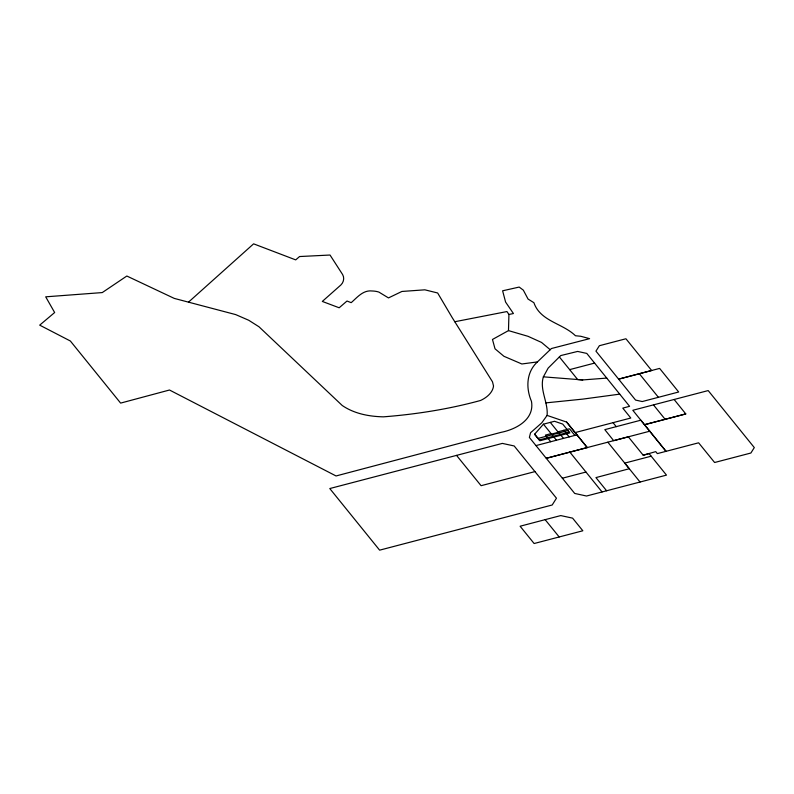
<?xml version="1.0" encoding="UTF-8"?>
<svg xmlns="http://www.w3.org/2000/svg" width="794" height="794" viewBox="0 0 794 794"><rect width="100%" height="100%" fill="white"/><g stroke="black" fill="none" stroke-linecap="round" stroke-linejoin="round"><path stroke-width="1.19" d="M508.924 314.484L513.43 313.531L505.599 302.087L502.612 290.803L519.187 287.071L523.325 290.147L528.06 299.06L533.896 302.693C540.317 321.372 562.559 323.208 575.452 335.743L580.742 336.269L589.585 338.661L551.423 348.526L537.429 361.915L521.847 363.98L503.932 356.288L495.019 348.804L492.469 339.465L508.478 330.612L508.924 314.484L506.969 311.556L454.783 321.739M543.374 376.842L548.158 368.098L560.743 355.573L577.635 351.434L586.786 353.419L629.592 406.329L622.784 408.116L630.793 418.021L575.144 432.581L566.618 422.071L547.096 415.411C548.317 402.31 539.344 389.765 543.374 376.842L582.736 379.929L606.775 378.093M547.096 415.411L541.756 422.855L530.571 432.74L529.37 437.434L574.697 493.441L586.518 496.022L666.484 475.12L649.045 453.553L643.209 455.23L628.322 436.819L546.262 458.307L587.242 447.568L575.144 432.581M543.443 424.175L534.57 434.278L539.831 440.769L569.854 432.909L562.708 424.075L554.5 421.277L543.443 424.175L556.445 440.233M537.429 361.915C526.243 372.128 525.787 388.087 531.464 401.337C534.719 419.5 516.031 429.405 501.004 432.363L336.051 475.963L169.499 390.013L120.619 403.104L70.358 341.003L39.7 325.143L54.647 312.528L45.695 296.827L102.257 292.579L126.832 276.024L174.273 298.405L235.679 314.593L248.721 320.26L258.963 326.751L342.254 405.516C354.342 413.743 368.982 416.513 383.383 416.84C416.145 414.329 448.898 409.128 480.588 400.464A36.038 20.773 0.8 0 0 493.521 385.973L492.498 381.805L452.203 317.61L437.653 292.986L424.859 289.82L401.903 291.458L388.484 297.919L378.877 292.083A14.689 8.466 0.8 0 0 372.207 290.991C363.136 289.86 357.29 297.353 351.196 302.663L346.998 301.025L339.177 307.784L322.314 301.432L340.894 284.967C343.643 282.327 344.636 277.95 342.631 274.575L330.026 255.033L299.566 256.541L295.705 259.886L253.604 243.837L188.486 302.157M643.209 455.23L655.735 451.617L657.333 453.612L698.621 442.804L714.61 462.505L750.896 453.017L754.3 447.578L708.188 390.579L632.818 410.28L666.037 451.349L640.837 420.195L604.82 429.643L613.663 440.66L649.75 431.202M559.363 356.943L569.655 369.627L594.607 363.086M639.329 373.726L659.625 368.406L678.681 391.998L642.247 401.546L635.567 400.077L595.947 351.137L599.371 345.718L625.93 338.76L651.656 370.51L618.625 379.145L639.329 373.726L658.405 397.308M551.086 433.613L545.399 435.102L550.748 441.722M551.483 434.1L558.311 432.303L550.272 422.388M538.094 438.407L567.968 430.576M569.219 432.115L539.334 439.945L534.66 434.169M535.98 445.593L576.95 434.864L587.242 447.568M685.788 413.922L644.48 424.711L685.788 413.922L674.126 399.491M562.38 478.216L585.962 472.043M545.141 519.653L520.11 526.224L534.124 543.523L582.836 530.779L572.603 518.145L560.772 515.584L545.141 519.653L559.184 536.962M534.948 471.606L514.175 445.96L502.344 443.399L329.778 488.548L379.621 550.163L552.197 504.994L556.455 498.205L534.948 471.606L481.085 485.7L456.53 455.379M651.169 456.203L624.759 463.101L640.043 482.027M619.737 394.132L582.865 399.104L545.815 402.886M582.736 379.929L577.655 379.542L569.655 369.627M508.478 330.612L528.01 336.309L541.518 342.422L550.232 349.737M574.856 435.41L569.506 428.79L558.113 431.777L563.472 438.387M563.809 430.288L569.169 436.899M606.616 490.771L595.947 477.601L629.295 468.728L607.837 442.189M653.472 404.89L665.154 419.331M613.037 422.676L616.263 426.666M566.618 422.071L576.95 434.864M569.864 452.133L602.06 491.943"/></g></svg>
